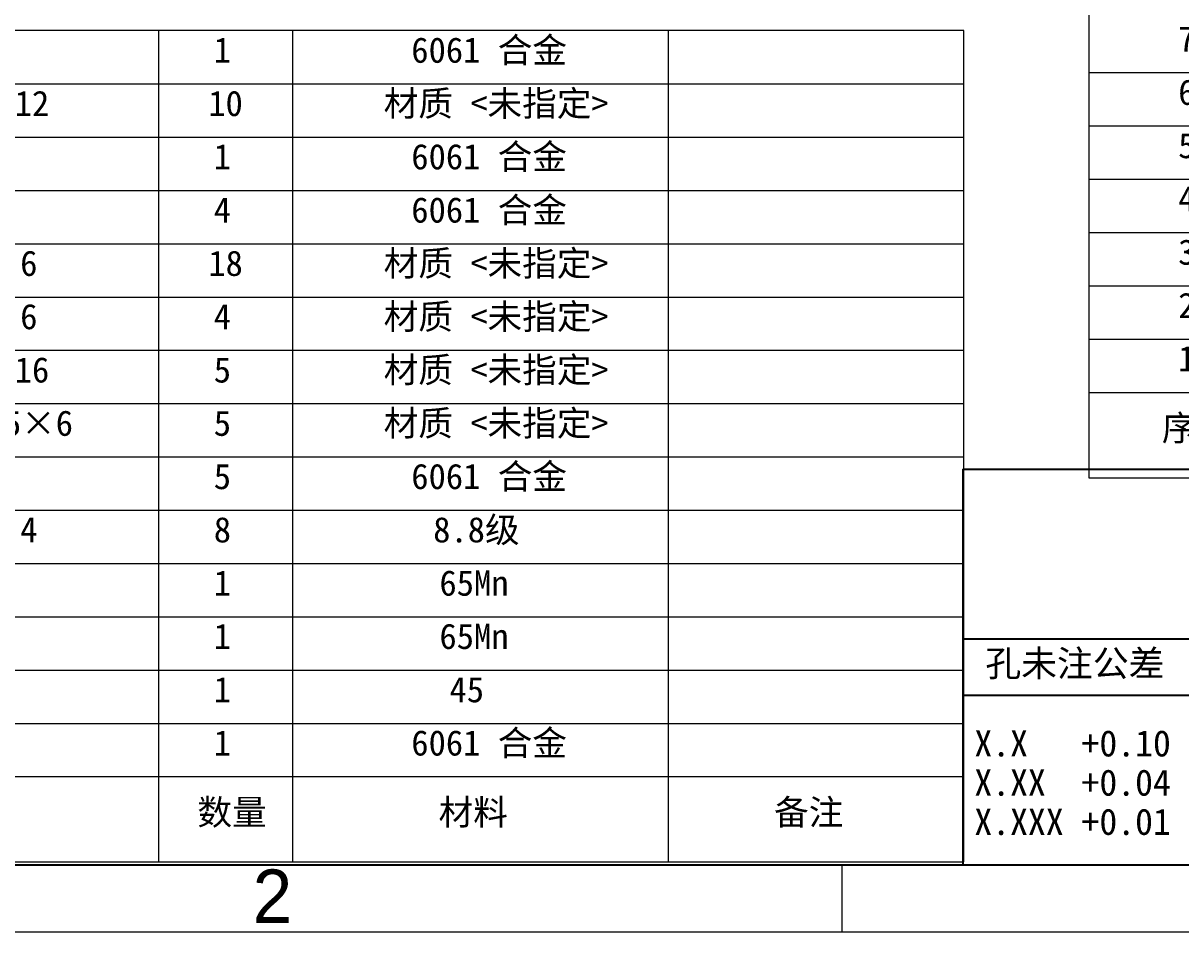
# Model space of a CAD drawing. Header units: millimetres. Extents: x 13 to 7248, y -1201 to 1478.
# Drawn here: x 682 to 1225, y 7 to 433 of the extents above; entities that cross this region are included whole.
import ezdxf

# ---------------------------------------------------------------- set-up
doc = ezdxf.new("R2010")
doc.units = ezdxf.units.MM
doc.header["$LTSCALE"] = 5
doc.linetypes.add('SLD-实线', pattern=[0])
doc.layers.get('0').update_dxf_attribs({"lineweight": 30})
doc.layers.add('图框', color=7, linetype='SLD-实线')
doc.layers.add('文字层', color=7, linetype='SLD-实线')
doc.layers.add('粗实线', color=7, linetype='SLD-实线', lineweight=15)
doc.styles.add('SLDTEXTSTYLE0', font='')
doc.styles.add('SLDTEXTSTYLE1', font='', dxfattribs={"bigfont": 'bigfont'})
doc.styles.add('SLDTEXTSTYLE2', font='')
doc.styles.get('SLDTEXTSTYLE0').set_extended_font_data('汉仪长仿宋体')
doc.styles.get('SLDTEXTSTYLE1').set_extended_font_data('宋体')
doc.styles.get('SLDTEXTSTYLE2').set_extended_font_data('宋体')

# ---------------------------------------------------------------- blocks, each defined once
blk = doc.blocks.new('SW_NOTE_2')
at = {"color": 0, "linetype": 'Continuous', "lineweight": 0, "char_height": 12.3125, "attachment_point": 2, "style": 'SLDTEXTSTYLE2'}
for s, insert in [('X.X   +0.10', (38.09, 14.33)), ('X.XX  +0.04', (38.09, -4.07)), ('X.XXX +0.01', (38.09, -22.46))]:
    blk.add_mtext(s, dxfattribs=dict(at, insert=insert))
blk = doc.blocks.new('SW_TABLEANNOTATION_0')
at = {"color": 0, "linetype": 'SLD-实线', "lineweight": 0}
for p, q in [((875.99, 0), (0, 0)), ((875.99, -390), (875.99, 0)), ((0, -25), (875.99, -25)), ((0, -50), (875.99, -50)), ((0, -75), (875.99, -75)), ((0, -100), (875.99, -100)), ((0, -125), (875.99, -125)), ((0, -150), (875.99, -150)), ((0, -175), (875.99, -175)), ((0, -200), (875.99, -200)), ((0, -225), (875.99, -225)), ((0, -250), (875.99, -250)), ((0, -275), (875.99, -275)), ((0, -300), (875.99, -300)), ((0, -325), (875.99, -325)), ((0, -350), (875.99, -350)), ((0, -390), (875.99, -390))]:
    blk.add_line(p, q, dxfattribs=at)
at = {"lineweight": 0}
for p, q in [((498.43, 0), (498.43, -350)), ((561.33, 0), (561.33, -350)), ((737.4, 0), (737.4, -350)), ((498.43, -350), (498.43, -390)), ((561.33, -350), (561.33, -390)), ((737.4, -350), (737.4, -390))]:
    blk.add_line(p, q, dxfattribs=at)
at = {"lineweight": 0, "attachment_point": 1, "style": 'SLDTEXTSTYLE2'}
for s, insert, char_height in [('1', (524.34, -3.21), 11.91), ('6061 合金', (616.98, -3.21), 11.906), ('内六角圆柱头螺钉M4×12', (268.7, -28.21), 11.9062), ('材质 <未指定>', (604.03, -28.21), 11.906), ('10', (521.78, -28.21), 11.906), ('1', (524.34, -53.21), 11.91), ('6061 合金', (616.98, -53.21), 11.906), ('4', (524.34, -78.21), 11.91), ('6061 合金', (616.98, -78.21), 11.906), ('内六角圆柱头螺钉M4×6', (271.27, -103.21), 11.9062), ('材质 <未指定>', (604.03, -103.21), 11.906), ('18', (521.79, -103.21), 11.906), ('内六角圆柱头螺钉M3×6', (271.27, -128.21), 11.9062), ('4', (524.34, -128.21), 11.91), ('材质 <未指定>', (604.03, -128.21), 11.906), ('内六角圆柱头螺钉M3×16', (268.71, -153.21), 11.9062), ('材质 <未指定>', (604.03, -153.21), 11.906), ('5', (524.34, -153.21), 11.91), ('内六角圆柱头螺钉M2．5×6', (263.59, -178.21), 11.9062), ('5', (524.34, -178.21), 11.91), ('材质 <未指定>', (604.03, -178.21), 11.906), ('5', (524.34, -203.21), 11.91), ('6061 合金', (616.98, -203.21), 11.906), ('内六角平圆头螺钉M3×4', (271.26, -228.21), 11.9062), ('8.8级', (627.23, -228.21), 11.906), ('8', (524.36, -228.21), 11.91), ('1', (524.34, -253.21), 11.91), ('65Mn', (630.17, -253.21), 11.906), ('1', (524.34, -278.21), 11.91), ('65Mn', (630.17, -278.21), 11.906), ('1', (524.34, -303.21), 11.91), ('45', (634.87, -303.21), 11.906), ('1', (524.34, -328.21), 11.91), ('6061 合金', (616.98, -328.21), 11.906), ('数量', (516.68, -360.71), 11.906), ('材料', (629.77, -360.71), 11.906), ('备注', (787.09, -360.71), 11.906)]:
    blk.add_mtext(s, dxfattribs=dict(at, insert=insert, char_height=char_height))
blk = doc.blocks.new('SW_TABLEANNOTATION_1')
at = {"color": 0, "linetype": 'SLD-实线', "lineweight": 0}
for p, q in [((0, 0), (0, -1231.32)), ((0, -1041.32), (875.99, -1041.32)), ((0, -1066.32), (875.99, -1066.32)), ((0, -1091.32), (875.99, -1091.32)), ((0, -1116.32), (875.99, -1116.32)), ((0, -1141.32), (875.99, -1141.32)), ((0, -1166.32), (875.99, -1166.32)), ((0, -1191.32), (875.99, -1191.32)), ((0, -1231.32), (875.99, -1231.32))]:
    blk.add_line(p, q, dxfattribs=at)
at = {"color": 0, "linetype": 'SLD-实线', "lineweight": 0, "attachment_point": 1, "style": 'SLDTEXTSTYLE2'}
for s, insert, char_height in [('7', (41.96, -1019.53), 11.91), ('6', (41.96, -1044.53), 11.91), ('5', (41.95, -1069.53), 11.91), ('4', (41.95, -1094.53), 11.91), ('3', (41.95, -1119.53), 11.91), ('2', (41.95, -1144.53), 11.91), ('1', (41.95, -1169.53), 11.91), ('序号', (34.28, -1202.03), 11.906)]:
    blk.add_mtext(s, dxfattribs=dict(at, insert=insert, char_height=char_height))

msp = doc.modelspace()

# ---------------------------------------------------------------- linework, layer by layer
at = {"layer": '图框', "color": 7, "linetype": 'SLD-实线', "lineweight": 0}
msp.add_line((12.5033, 6.747), (2087.5033, 6.747), dxfattribs=at)
at = {"layer": '文字层'}
for p, q in [((1122.5033, 223.747), (2057.5033, 223.747)), ((1122.5033, 223.747), (1122.5033, 38.247)), ((1122.5033, 144.247), (2057.5033, 144.247)), ((1122.5033, 117.747), (2057.5033, 117.747)), ((74.0033, 38.247), (2057.5033, 38.247)), ((1122.5033, 38.247), (2057.5033, 38.247))]:
    msp.add_line(p, q, dxfattribs=at)
at = {"layer": '粗实线'}
msp.add_line((1065.7533, 38.247), (1065.7533, 6.747), dxfattribs=at)

# ---------------------------------------------------------------- block references
at = {"layer": '文字层'}
for name, p in [('SW_TABLEANNOTATION_1', (1181.5118, 1451.1201)), ('SW_TABLEANNOTATION_0', (246.8847, 429.5524)), ('SW_NOTE_2', (1135.8438, 87.0139))]:
    msp.add_blockref(name, p, dxfattribs=at)

# ---------------------------------------------------------------- texts
at = {"layer": '文字层', "insert": (1175.0172, 138.858), "char_height": 12.3125, "attachment_point": 2, "style": 'SLDTEXTSTYLE1'}
msp.add_mtext('孔未注公差', dxfattribs=at)
at = {"layer": '粗实线', "insert": (789.4525, 35.9707), "char_height": 25, "attachment_point": 1, "style": 'SLDTEXTSTYLE0'}
msp.add_mtext('2', dxfattribs=at)

doc.saveas('drawing.dxf')
